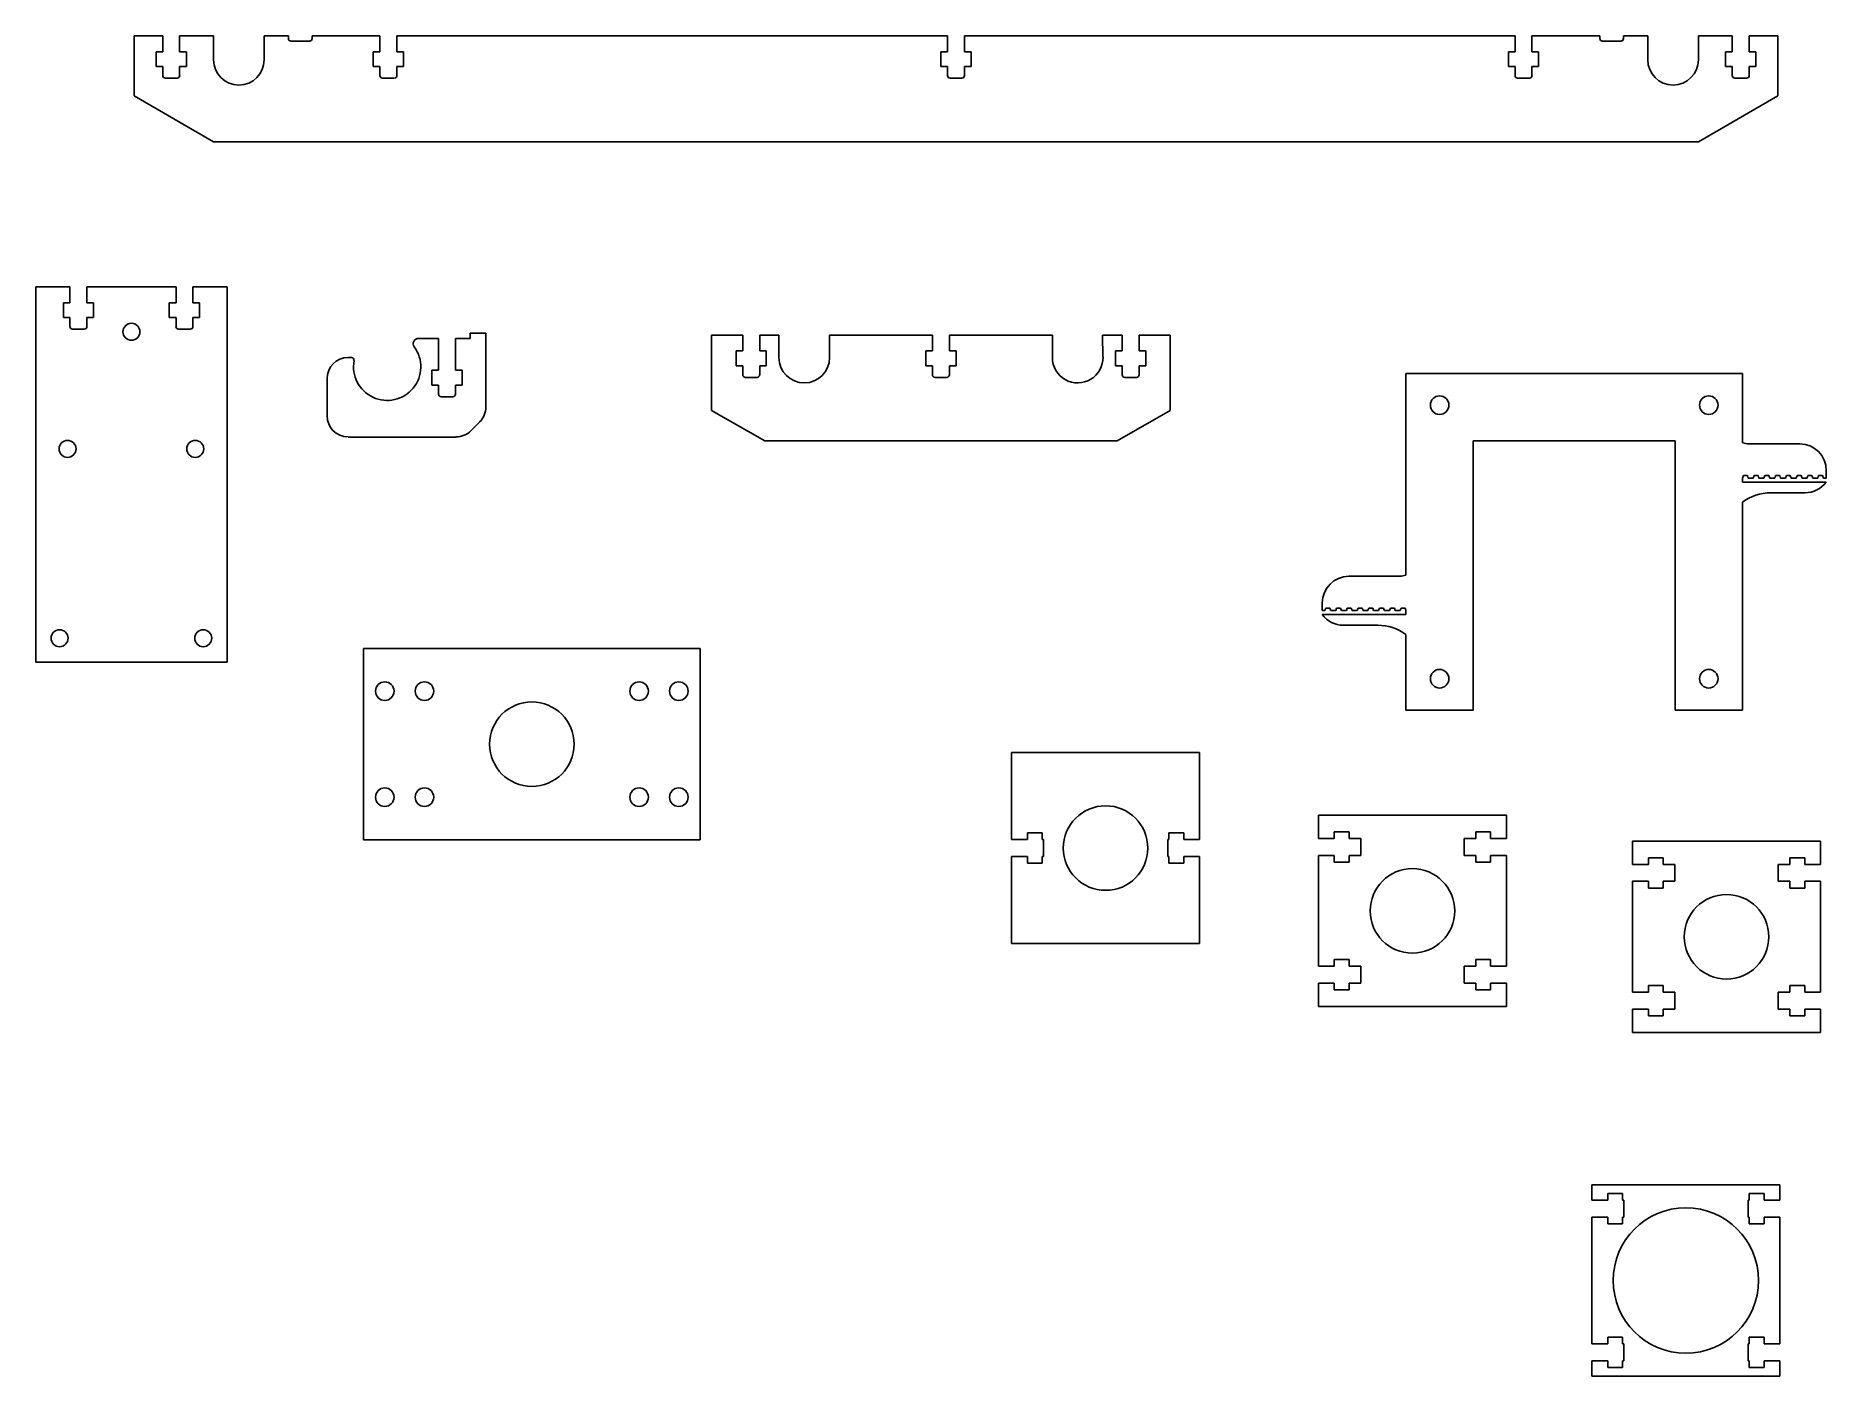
# Model space of a CAD drawing. Extents: x 1 to 14.3, y 4.8 to 14.8.
import ezdxf

# ---------------------------------------------------------------- set-up
doc = ezdxf.new("R2010")
doc.units = 0
doc.layers.get('0').update_dxf_attribs({"linetype": 'CONTINUOUS'})

msp = doc.modelspace()

# ---------------------------------------------------------------- linework, layer by layer
at = {"color": 7, "linetype": 'CONTINUOUS'}
for p, q in [((1.702, 14.361), (1.702, 14.808)), ((1.702, 14.808), (1.914, 14.808)), ((1.914, 14.808), (1.914, 14.69)), ((2.04, 14.69), (2.04, 14.808)), ((2.04, 14.808), (2.292, 14.808)), ((2.292, 14.808), (2.292, 14.63)), ((2.667, 14.63), (2.667, 14.808)), ((2.667, 14.808), (2.848, 14.808)), ((2.848, 14.808), (2.848, 14.788)), ((2.868, 14.769), (3.005, 14.769)), ((3.025, 14.788), (3.025, 14.808)), ((3.025, 14.808), (3.528, 14.808)), ((3.528, 14.808), (3.528, 14.69)), ((3.654, 14.69), (3.654, 14.808)), ((3.654, 14.808), (7.745, 14.808)), ((7.745, 14.808), (7.745, 14.69)), ((7.871, 14.69), (7.871, 14.808)), ((7.871, 14.808), (11.963, 14.808)), ((11.963, 14.808), (11.963, 14.69)), ((12.088, 14.69), (12.088, 14.808)), ((12.088, 14.808), (12.592, 14.808)), ((12.592, 14.808), (12.592, 14.788)), ((12.612, 14.769), (12.749, 14.769)), ((12.769, 14.788), (12.769, 14.808)), ((12.769, 14.808), (12.95, 14.808)), ((12.95, 14.808), (12.95, 14.63)), ((13.325, 14.63), (13.325, 14.808)), ((13.325, 14.808), (13.577, 14.808)), ((13.577, 14.808), (13.577, 14.69)), ((13.703, 14.69), (13.703, 14.808)), ((13.703, 14.808), (13.915, 14.808)), ((13.915, 14.808), (13.915, 14.361)), ((1.914, 14.69), (1.865, 14.69)), ((1.865, 14.69), (1.865, 14.58)), ((2.09, 14.69), (2.04, 14.69)), ((2.09, 14.58), (2.09, 14.69)), ((3.528, 14.69), (3.479, 14.69)), ((3.479, 14.69), (3.479, 14.58)), ((3.704, 14.69), (3.654, 14.69)), ((3.704, 14.58), (3.704, 14.69)), ((7.745, 14.69), (7.696, 14.69)), ((7.696, 14.69), (7.696, 14.58)), ((7.921, 14.69), (7.871, 14.69)), ((7.921, 14.58), (7.921, 14.69)), ((11.963, 14.69), (11.913, 14.69)), ((11.913, 14.69), (11.913, 14.58)), ((12.138, 14.69), (12.088, 14.69)), ((12.138, 14.58), (12.138, 14.69)), ((13.577, 14.69), (13.527, 14.69)), ((13.527, 14.69), (13.527, 14.58)), ((13.752, 14.69), (13.703, 14.69)), ((13.752, 14.58), (13.752, 14.69)), ((1.865, 14.58), (1.914, 14.58)), ((1.914, 14.58), (1.914, 14.513)), ((2.04, 14.513), (2.04, 14.58)), ((2.04, 14.58), (2.09, 14.58)), ((3.479, 14.58), (3.528, 14.58)), ((3.528, 14.58), (3.528, 14.513)), ((3.654, 14.513), (3.654, 14.58)), ((3.654, 14.58), (3.704, 14.58)), ((7.696, 14.58), (7.745, 14.58)), ((7.745, 14.58), (7.745, 14.513)), ((7.871, 14.513), (7.871, 14.58)), ((7.871, 14.58), (7.921, 14.58)), ((11.913, 14.58), (11.963, 14.58)), ((11.963, 14.58), (11.963, 14.513)), ((12.088, 14.513), (12.088, 14.58)), ((12.088, 14.58), (12.138, 14.58)), ((13.527, 14.58), (13.577, 14.58)), ((13.577, 14.58), (13.577, 14.513)), ((13.703, 14.513), (13.703, 14.58)), ((13.703, 14.58), (13.752, 14.58)), ((1.934, 14.493), (2.021, 14.493)), ((3.548, 14.493), (3.635, 14.493)), ((7.765, 14.493), (7.852, 14.493)), ((11.982, 14.493), (12.069, 14.493)), ((13.596, 14.493), (13.683, 14.493)), ((1.702, 14.361), (2.292, 14.021)), ((13.325, 14.021), (13.915, 14.361)), ((13.325, 14.021), (2.292, 14.021)), ((0.971, 12.943), (0.971, 10.154)), ((1.225, 12.943), (0.971, 12.943)), ((1.225, 12.943), (1.225, 12.825)), ((1.351, 12.825), (1.351, 12.943)), ((2.013, 12.943), (1.351, 12.943)), ((2.013, 12.943), (2.013, 12.825)), ((2.139, 12.825), (2.139, 12.943)), ((2.392, 12.943), (2.139, 12.943)), ((2.392, 10.154), (2.392, 12.943)), ((1.225, 12.825), (1.176, 12.825)), ((1.176, 12.825), (1.176, 12.715)), ((1.401, 12.825), (1.351, 12.825)), ((1.401, 12.715), (1.401, 12.825)), ((2.013, 12.825), (1.963, 12.825)), ((1.963, 12.825), (1.963, 12.715)), ((2.188, 12.825), (2.139, 12.825)), ((2.188, 12.715), (2.188, 12.825)), ((1.176, 12.715), (1.225, 12.715)), ((1.225, 12.715), (1.225, 12.648)), ((1.351, 12.648), (1.351, 12.715)), ((1.351, 12.715), (1.401, 12.715)), ((1.963, 12.715), (2.013, 12.715)), ((2.013, 12.715), (2.013, 12.648)), ((2.139, 12.648), (2.139, 12.715)), ((2.139, 12.715), (2.188, 12.715)), ((1.245, 12.628), (1.331, 12.628)), ((2.032, 12.628), (2.119, 12.628)), ((3.815, 12.559), (3.963, 12.559)), ((3.963, 12.559), (3.963, 12.323)), ((4.089, 12.323), (4.089, 12.559)), ((4.089, 12.559), (4.198, 12.559)), ((4.198, 12.559), (4.198, 12.599)), ((4.198, 12.599), (4.316, 12.599)), ((4.316, 12.599), (4.316, 12.05)), ((5.993, 12.585), (6.224, 12.585)), ((5.993, 12.585), (5.993, 12.025)), ((6.224, 12.585), (6.224, 12.467)), ((6.35, 12.467), (6.35, 12.585)), ((6.35, 12.585), (6.493, 12.585)), ((6.493, 12.417), (6.493, 12.585)), ((6.868, 12.417), (6.868, 12.585)), ((6.868, 12.585), (7.634, 12.585)), ((7.634, 12.585), (7.634, 12.467)), ((7.76, 12.467), (7.76, 12.585)), ((7.76, 12.585), (8.526, 12.585)), ((8.526, 12.417), (8.526, 12.585)), ((8.9, 12.422), (8.898, 12.585)), ((8.898, 12.585), (9.044, 12.585)), ((9.044, 12.585), (9.044, 12.467)), ((9.17, 12.467), (9.17, 12.585)), ((9.17, 12.585), (9.401, 12.585)), ((9.401, 12.585), (9.401, 12.025)), ((3.292, 12.418), (3.316, 12.418)), ((6.224, 12.467), (6.174, 12.467)), ((6.174, 12.467), (6.174, 12.357)), ((6.399, 12.467), (6.35, 12.467)), ((6.399, 12.357), (6.399, 12.467)), ((7.634, 12.467), (7.584, 12.467)), ((7.584, 12.467), (7.584, 12.357)), ((7.809, 12.467), (7.76, 12.467)), ((7.809, 12.357), (7.809, 12.467)), ((9.044, 12.467), (8.994, 12.467)), ((8.994, 12.467), (8.994, 12.357)), ((9.219, 12.467), (9.17, 12.467)), ((9.219, 12.357), (9.219, 12.467)), ((3.135, 11.985), (3.135, 12.261)), ((3.963, 12.323), (3.914, 12.323)), ((3.914, 12.323), (3.914, 12.213)), ((4.139, 12.323), (4.089, 12.323)), ((4.139, 12.213), (4.139, 12.323)), ((6.174, 12.357), (6.224, 12.357)), ((6.224, 12.357), (6.224, 12.29)), ((6.244, 12.27), (6.33, 12.27)), ((6.35, 12.29), (6.35, 12.357)), ((6.35, 12.357), (6.399, 12.357)), ((7.584, 12.357), (7.634, 12.357)), ((7.634, 12.357), (7.634, 12.29)), ((7.653, 12.27), (7.74, 12.27)), ((7.76, 12.29), (7.76, 12.357)), ((7.76, 12.357), (7.809, 12.357)), ((8.994, 12.357), (9.044, 12.357)), ((9.044, 12.357), (9.044, 12.29)), ((9.063, 12.27), (9.15, 12.27)), ((9.17, 12.29), (9.17, 12.357)), ((9.17, 12.357), (9.219, 12.357)), ((11.152, 10.8), (11.152, 12.298)), ((11.152, 12.298), (13.652, 12.298)), ((13.652, 12.298), (13.652, 11.785)), ((3.914, 12.213), (3.963, 12.213)), ((3.963, 12.213), (3.963, 12.146)), ((3.983, 12.126), (4.07, 12.126)), ((4.089, 12.146), (4.089, 12.213)), ((4.089, 12.213), (4.139, 12.213)), ((5.993, 12.025), (6.387, 11.798)), ((9.007, 11.798), (9.401, 12.025)), ((4.27, 11.939), (4.204, 11.874)), ((4.093, 11.827), (3.292, 11.827)), ((6.387, 11.798), (9.007, 11.798)), ((13.152, 11.798), (11.652, 11.798)), ((11.652, 11.798), (11.652, 9.798)), ((13.152, 9.798), (13.152, 11.798)), ((13.723, 11.776), (14.078, 11.776)), ((14.274, 11.579), (14.274, 11.522)), ((13.659, 11.54), (13.652, 11.522)), ((13.652, 11.522), (13.652, 11.492)), ((13.652, 11.492), (14.274, 11.492)), ((13.689, 11.54), (13.659, 11.54)), ((13.695, 11.522), (13.689, 11.54)), ((13.732, 11.522), (13.695, 11.522)), ((13.739, 11.54), (13.732, 11.522)), ((13.769, 11.54), (13.739, 11.54)), ((13.775, 11.522), (13.769, 11.54)), ((13.812, 11.522), (13.775, 11.522)), ((13.819, 11.54), (13.812, 11.522)), ((13.849, 11.54), (13.819, 11.54)), ((13.855, 11.522), (13.849, 11.54)), ((13.892, 11.522), (13.855, 11.522)), ((13.899, 11.54), (13.892, 11.522)), ((13.929, 11.54), (13.899, 11.54)), ((13.935, 11.522), (13.929, 11.54)), ((13.972, 11.522), (13.935, 11.522)), ((13.979, 11.54), (13.972, 11.522)), ((14.008, 11.54), (13.979, 11.54)), ((14.015, 11.522), (14.008, 11.54)), ((14.052, 11.522), (14.015, 11.522)), ((14.058, 11.54), (14.052, 11.522)), ((14.088, 11.54), (14.058, 11.54)), ((14.095, 11.522), (14.088, 11.54)), ((14.132, 11.522), (14.095, 11.522)), ((14.138, 11.54), (14.132, 11.522)), ((14.168, 11.54), (14.138, 11.54)), ((14.175, 11.522), (14.168, 11.54)), ((14.212, 11.522), (14.175, 11.522)), ((14.218, 11.54), (14.212, 11.522)), ((14.248, 11.54), (14.218, 11.54)), ((14.255, 11.522), (14.248, 11.54)), ((14.274, 11.522), (14.255, 11.522)), ((13.652, 11.344), (13.652, 9.798)), ((14.117, 11.413), (13.863, 11.413)), ((10.727, 10.792), (11.081, 10.792)), ((10.53, 10.537), (10.53, 10.595)), ((10.55, 10.537), (10.53, 10.537)), ((10.556, 10.555), (10.55, 10.537)), ((10.586, 10.555), (10.556, 10.555)), ((10.593, 10.537), (10.586, 10.555)), ((10.63, 10.537), (10.593, 10.537)), ((10.636, 10.555), (10.63, 10.537)), ((10.666, 10.555), (10.636, 10.555)), ((10.673, 10.537), (10.666, 10.555)), ((10.71, 10.537), (10.673, 10.537)), ((10.716, 10.555), (10.71, 10.537)), ((10.746, 10.555), (10.716, 10.555)), ((10.753, 10.537), (10.746, 10.555)), ((10.789, 10.537), (10.753, 10.537)), ((10.796, 10.555), (10.789, 10.537)), ((10.826, 10.555), (10.796, 10.555)), ((10.833, 10.537), (10.826, 10.555)), ((10.869, 10.537), (10.833, 10.537)), ((10.876, 10.555), (10.869, 10.537)), ((10.906, 10.555), (10.876, 10.555)), ((10.912, 10.537), (10.906, 10.555)), ((10.949, 10.537), (10.912, 10.537)), ((10.956, 10.555), (10.949, 10.537)), ((10.986, 10.555), (10.956, 10.555)), ((10.992, 10.537), (10.986, 10.555)), ((11.029, 10.537), (10.992, 10.537)), ((11.036, 10.555), (11.029, 10.537)), ((11.066, 10.555), (11.036, 10.555)), ((11.072, 10.537), (11.066, 10.555)), ((11.109, 10.537), (11.072, 10.537)), ((11.116, 10.555), (11.109, 10.537)), ((11.146, 10.555), (11.116, 10.555)), ((11.152, 10.537), (11.146, 10.555)), ((11.152, 10.508), (11.152, 10.537)), ((10.53, 10.508), (11.152, 10.508)), ((10.942, 10.429), (10.687, 10.429)), ((5.907, 10.255), (3.407, 10.255)), ((3.407, 10.255), (3.407, 8.834)), ((5.907, 8.834), (5.907, 10.255)), ((11.152, 9.798), (11.152, 10.36)), ((0.971, 10.154), (2.392, 10.154)), ((11.652, 9.798), (11.152, 9.798)), ((13.652, 9.798), (13.152, 9.798)), ((9.619, 9.484), (8.221, 9.484)), ((8.221, 9.484), (8.221, 8.836)), ((9.619, 8.836), (9.619, 9.484)), ((10.501, 9.017), (11.899, 9.017)), ((10.501, 8.844), (10.501, 9.017)), ((11.899, 9.017), (11.899, 8.844)), ((3.407, 8.834), (5.907, 8.834)), ((8.339, 8.836), (8.221, 8.836)), ((8.45, 8.886), (8.339, 8.886)), ((8.339, 8.886), (8.339, 8.836)), ((8.45, 8.836), (8.45, 8.886)), ((8.458, 8.836), (8.45, 8.836)), ((8.458, 8.71), (8.458, 8.836)), ((9.391, 8.836), (9.383, 8.836)), ((9.383, 8.836), (9.383, 8.71)), ((9.501, 8.886), (9.391, 8.886)), ((9.391, 8.886), (9.391, 8.836)), ((9.501, 8.836), (9.501, 8.886)), ((9.619, 8.836), (9.501, 8.836)), ((10.619, 8.844), (10.501, 8.844)), ((10.729, 8.893), (10.619, 8.893)), ((10.619, 8.893), (10.619, 8.844)), ((10.729, 8.844), (10.729, 8.893)), ((10.816, 8.844), (10.729, 8.844)), ((10.816, 8.718), (10.816, 8.844)), ((11.67, 8.844), (11.584, 8.844)), ((11.584, 8.844), (11.584, 8.718)), ((11.781, 8.893), (11.67, 8.893)), ((11.67, 8.893), (11.67, 8.844)), ((11.781, 8.844), (11.781, 8.893)), ((11.899, 8.844), (11.781, 8.844)), ((12.836, 8.825), (14.233, 8.825)), ((12.836, 8.651), (12.836, 8.825)), ((14.233, 8.825), (14.233, 8.651)), ((8.221, 8.71), (8.221, 8.063)), ((8.221, 8.71), (8.339, 8.71)), ((8.339, 8.71), (8.339, 8.661)), ((8.339, 8.661), (8.45, 8.661)), ((8.45, 8.661), (8.45, 8.71)), ((8.45, 8.71), (8.458, 8.71)), ((9.383, 8.71), (9.391, 8.71)), ((9.391, 8.71), (9.391, 8.661)), ((9.391, 8.661), (9.501, 8.661)), ((9.501, 8.661), (9.501, 8.71)), ((9.501, 8.71), (9.619, 8.71)), ((9.619, 8.063), (9.619, 8.71)), ((10.501, 7.895), (10.501, 8.718)), ((10.501, 8.718), (10.619, 8.718)), ((10.619, 8.718), (10.619, 8.668)), ((10.619, 8.668), (10.729, 8.668)), ((10.729, 8.668), (10.729, 8.718)), ((10.729, 8.718), (10.816, 8.718)), ((11.584, 8.718), (11.67, 8.718)), ((11.67, 8.718), (11.67, 8.668)), ((11.67, 8.668), (11.781, 8.668)), ((11.781, 8.668), (11.781, 8.718)), ((11.781, 8.718), (11.899, 8.718)), ((11.899, 8.718), (11.899, 7.895)), ((12.954, 8.651), (12.836, 8.651)), ((13.064, 8.701), (12.954, 8.701)), ((12.954, 8.701), (12.954, 8.651)), ((13.064, 8.651), (13.064, 8.701)), ((13.151, 8.651), (13.064, 8.651)), ((13.151, 8.526), (13.151, 8.651)), ((14.005, 8.651), (13.918, 8.651)), ((13.918, 8.651), (13.918, 8.526)), ((14.115, 8.701), (14.005, 8.701)), ((14.005, 8.701), (14.005, 8.651)), ((14.115, 8.651), (14.115, 8.701)), ((14.233, 8.651), (14.115, 8.651)), ((12.836, 7.703), (12.836, 8.526)), ((12.836, 8.526), (12.954, 8.526)), ((12.954, 8.526), (12.954, 8.476)), ((13.064, 8.476), (13.064, 8.526)), ((13.064, 8.526), (13.151, 8.526)), ((13.918, 8.526), (14.005, 8.526)), ((14.005, 8.526), (14.005, 8.476)), ((14.115, 8.476), (14.115, 8.526)), ((14.115, 8.526), (14.233, 8.526)), ((14.233, 8.526), (14.233, 7.703)), ((12.954, 8.476), (13.064, 8.476)), ((14.005, 8.476), (14.115, 8.476)), ((8.221, 8.063), (9.619, 8.063)), ((10.619, 7.895), (10.501, 7.895)), ((10.729, 7.945), (10.619, 7.945)), ((10.619, 7.945), (10.619, 7.895)), ((10.729, 7.895), (10.729, 7.945)), ((10.816, 7.895), (10.729, 7.895)), ((10.816, 7.769), (10.816, 7.895)), ((11.67, 7.895), (11.584, 7.895)), ((11.584, 7.895), (11.584, 7.769)), ((11.781, 7.945), (11.67, 7.945)), ((11.67, 7.945), (11.67, 7.895)), ((11.781, 7.895), (11.781, 7.945)), ((11.899, 7.895), (11.781, 7.895)), ((10.501, 7.769), (10.619, 7.769)), ((10.501, 7.596), (10.501, 7.769)), ((10.619, 7.769), (10.619, 7.719)), ((10.619, 7.719), (10.729, 7.719)), ((10.729, 7.719), (10.729, 7.769)), ((10.729, 7.769), (10.816, 7.769)), ((11.584, 7.769), (11.67, 7.769)), ((11.67, 7.769), (11.67, 7.719)), ((11.67, 7.719), (11.781, 7.719)), ((11.781, 7.719), (11.781, 7.769)), ((11.781, 7.769), (11.899, 7.769)), ((11.899, 7.769), (11.899, 7.596)), ((13.064, 7.752), (12.954, 7.752)), ((12.954, 7.752), (12.954, 7.703)), ((13.064, 7.703), (13.064, 7.752)), ((14.115, 7.752), (14.005, 7.752)), ((14.005, 7.752), (14.005, 7.703)), ((14.115, 7.703), (14.115, 7.752)), ((11.899, 7.596), (10.501, 7.596)), ((12.954, 7.703), (12.836, 7.703)), ((13.151, 7.703), (13.064, 7.703)), ((13.151, 7.577), (13.151, 7.703)), ((14.005, 7.703), (13.918, 7.703)), ((13.918, 7.703), (13.918, 7.577)), ((14.233, 7.703), (14.115, 7.703)), ((12.836, 7.577), (12.954, 7.577)), ((12.836, 7.403), (12.836, 7.577)), ((12.954, 7.577), (12.954, 7.527)), ((12.954, 7.527), (13.064, 7.527)), ((13.064, 7.527), (13.064, 7.577)), ((13.064, 7.577), (13.151, 7.577)), ((13.918, 7.577), (14.005, 7.577)), ((14.005, 7.577), (14.005, 7.527)), ((14.005, 7.527), (14.115, 7.527)), ((14.115, 7.527), (14.115, 7.577)), ((14.115, 7.577), (14.233, 7.577)), ((14.233, 7.577), (14.233, 7.403)), ((14.233, 7.403), (12.836, 7.403)), ((13.931, 6.27), (12.533, 6.27)), ((12.533, 6.27), (12.533, 6.156)), ((13.931, 6.156), (13.931, 6.27)), ((12.652, 6.156), (12.533, 6.156)), ((12.762, 6.206), (12.652, 6.206)), ((12.652, 6.206), (12.652, 6.156)), ((12.762, 6.156), (12.762, 6.206)), ((12.77, 6.156), (12.762, 6.156)), ((12.77, 6.03), (12.77, 6.156)), ((13.703, 6.156), (13.695, 6.156)), ((13.695, 6.156), (13.695, 6.03)), ((13.813, 6.206), (13.703, 6.206)), ((13.703, 6.206), (13.703, 6.156)), ((13.813, 6.156), (13.813, 6.206)), ((13.931, 6.156), (13.813, 6.156)), ((12.533, 6.03), (12.652, 6.03)), ((12.533, 6.03), (12.533, 5.089)), ((12.652, 6.03), (12.652, 5.981)), ((12.762, 5.981), (12.762, 6.03)), ((12.762, 6.03), (12.77, 6.03)), ((13.695, 6.03), (13.703, 6.03)), ((13.703, 6.03), (13.703, 5.981)), ((13.813, 5.981), (13.813, 6.03)), ((13.813, 6.03), (13.931, 6.03)), ((13.931, 5.089), (13.931, 6.03)), ((12.652, 5.981), (12.762, 5.981)), ((13.703, 5.981), (13.813, 5.981)), ((12.652, 5.089), (12.533, 5.089)), ((12.762, 5.139), (12.652, 5.139)), ((12.652, 5.139), (12.652, 5.089)), ((12.762, 5.089), (12.762, 5.139)), ((12.77, 5.089), (12.762, 5.089)), ((12.77, 4.963), (12.77, 5.089)), ((13.703, 5.089), (13.695, 5.089)), ((13.695, 5.089), (13.695, 4.963)), ((13.813, 5.139), (13.703, 5.139)), ((13.703, 5.139), (13.703, 5.089)), ((13.813, 5.089), (13.813, 5.139)), ((13.931, 5.089), (13.813, 5.089)), ((12.533, 4.963), (12.533, 4.849)), ((12.533, 4.963), (12.652, 4.963)), ((12.652, 4.963), (12.652, 4.914)), ((12.762, 4.914), (12.762, 4.963)), ((12.762, 4.963), (12.77, 4.963)), ((13.695, 4.963), (13.703, 4.963)), ((13.703, 4.963), (13.703, 4.914)), ((13.813, 4.914), (13.813, 4.963)), ((13.813, 4.963), (13.931, 4.963)), ((13.931, 4.849), (13.931, 4.963)), ((12.533, 4.849), (13.931, 4.849)), ((12.652, 4.914), (12.762, 4.914)), ((13.703, 4.914), (13.813, 4.914))]:
    msp.add_line(p, q, dxfattribs=at)
for points in [[(13.652, 11.785), (13.687, 11.777), (13.723, 11.776)], [(11.081, 10.792), (11.117, 10.793), (11.152, 10.8)]]:
    msp.add_lwpolyline(points, dxfattribs=at)
for centre, radius in [((1.682, 12.609), 0.063), ((11.402, 12.064), 0.0689), ((13.402, 12.064), 0.0689), ((1.207, 11.739), 0.063), ((2.156, 11.739), 0.063), ((1.148, 10.332), 0.063), ((2.215, 10.332), 0.063), ((3.564, 9.939), 0.0689), ((3.859, 9.939), 0.0689), ((5.454, 9.939), 0.0689), ((5.749, 9.939), 0.0689), ((11.402, 10.031), 0.0689), ((13.402, 10.031), 0.0689), ((4.657, 9.545), 0.314), ((3.564, 9.151), 0.0689), ((3.859, 9.151), 0.0689), ((5.454, 9.151), 0.0689), ((5.749, 9.151), 0.0689), ((8.92, 8.773), 0.314), ((11.2, 8.306), 0.314), ((13.534, 8.114), 0.314), ((13.232, 5.56), 0.54)]:
    msp.add_circle(centre, radius, dxfattribs=at)
for centre, radius, start, end in [((2.868, 14.788), 0.0197, 180, 270), ((3.005, 14.788), 0.0197, 270, 0), ((12.612, 14.788), 0.0197, 180, 270), ((12.749, 14.788), 0.0197, 270, 0), ((1.934, 14.513), 0.0197, 180, 270), ((2.021, 14.513), 0.0197, 270, 0), ((2.48, 14.63), 0.188, 180, 0), ((3.548, 14.513), 0.0197, 180, 270), ((3.635, 14.513), 0.0197, 270, 0), ((7.765, 14.513), 0.0197, 180, 270), ((7.852, 14.513), 0.0197, 270, 0), ((11.982, 14.513), 0.0197, 180, 270), ((12.069, 14.513), 0.0197, 270, 0), ((13.137, 14.63), 0.188, 180, 0), ((13.596, 14.513), 0.0197, 180, 270), ((13.683, 14.513), 0.0197, 270, 0), ((1.245, 12.648), 0.0197, 180, 270), ((1.331, 12.648), 0.0197, 270, 0), ((2.032, 12.648), 0.0197, 180, 270), ((2.119, 12.648), 0.0197, 270, 0), ((3.815, 12.52), 0.0394, 90, 216.2875), ((3.292, 12.261), 0.157, 90, 180), ((3.316, 12.398), 0.0197, 349.3793, 90), ((3.582, 12.349), 0.25, 169.3793, 36.2875), ((6.681, 12.417), 0.188, 180, 0), ((8.713, 12.417), 0.188, 180, 1.4984), ((6.244, 12.29), 0.0197, 180, 270), ((6.33, 12.29), 0.0197, 270, 0), ((7.653, 12.29), 0.0197, 180, 270), ((7.74, 12.29), 0.0197, 270, 0), ((9.063, 12.29), 0.0197, 180, 270), ((9.15, 12.29), 0.0197, 270, 0), ((3.983, 12.146), 0.0197, 180, 270), ((4.07, 12.146), 0.0197, 270, 0), ((3.292, 11.985), 0.157, 180, 270), ((4.158, 12.05), 0.157, 315, 0), ((4.093, 11.985), 0.157, 270, 315), ((14.078, 11.579), 0.197, 0, 90), ((14.117, 11.61), 0.197, 270, 323.1301), ((13.863, 11.059), 0.354, 90, 126.4354), ((10.727, 10.595), 0.197, 90, 180), ((10.687, 10.626), 0.197, 216.8699, 270), ((10.942, 10.075), 0.354, 53.5646, 90)]:
    msp.add_arc(centre, radius, start, end, dxfattribs=at)

doc.saveas('drawing.dxf')
